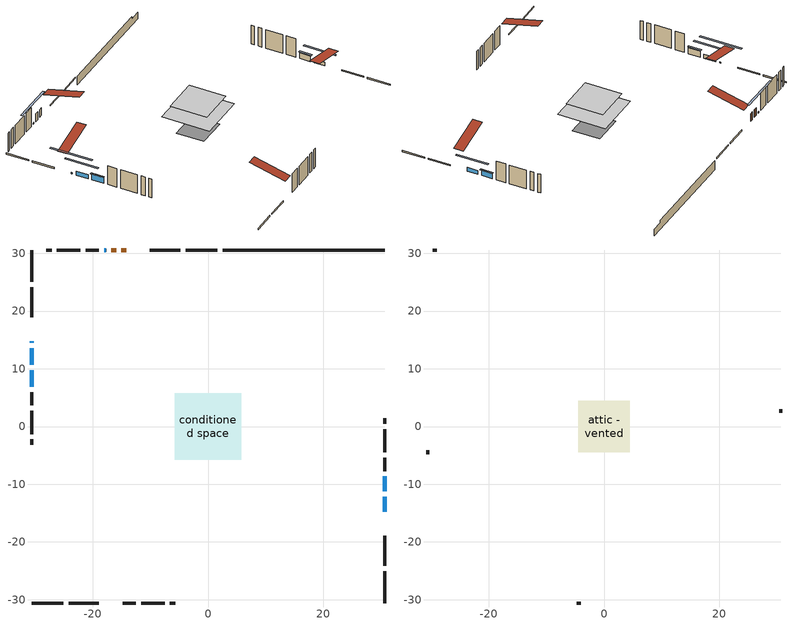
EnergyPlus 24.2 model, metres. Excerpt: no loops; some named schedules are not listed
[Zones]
conditioned space
 floor outside (Floor1 construction): -2.53,-2.53 -2.53,2.53 2.53,2.53 2.53,-2.53 z0.46
 floor adiabatic (AdiabaticFloorConstruction): -5.76,-5.76 -5.76,5.76 5.76,5.76 5.76,-5.76 z2.9
 floor foundation (Slab1 construction): -3.66,-3.35 -3.66,3.35 3.66,3.35 3.66,-3.35 z-1.85
 wall outside (RimJoist1 construction): 1.6,30.57 -3.89,30.57 / -30.57,-30.57 -25.08,-30.57 / -30.57,30.57 -30.57,25.08 / 30.57,-30.57 30.57,-25.08 z0.46:0.76
 wall outside (RimJoist2 construction): -4.82,30.57 -10.07,30.57 / -24.15,-30.57 -18.9,-30.57 / -30.57,24.15 -30.57,18.9 / 30.57,-24.15 30.57,-18.9 z0.46:0.76
 wall outside (AdiabaticWallConstruction 1): -14.19,30.57 -15,30.57 / -15.93,30.57 -16.74,30.57 z0.46:2.49
 wall outside (AdiabaticWallConstruction): 30.57,-14.78 30.57,-12.17 z0.46:1.42; -17.66,30.57 -17.97,30.57 / -30.57,14.79 -30.57,14.48 z0.46:0.8; -30.57,13.55 -30.57,10.67 z0.46:1.52; 30.57,-11.24 30.57,-8.64 z0.46:1.89; -30.57,9.74 -30.57,6.88 z0.46:2.04
 wall outside (Wall1 construction): -18.9,30.57 -21.18,30.57 / -14.78,-30.57 -12.5,-30.57 / -30.57,5.95 -30.57,3.67 / 30.57,-7.71 30.57,-5.43 z0.46:5.34
 wall outside (Wall2 construction): -22.11,30.57 -26.17,30.57 / -11.57,-30.57 -7.51,-30.57 / -30.57,2.74 -30.57,-1.32 / 30.57,-4.5 30.57,-0.44 z0.46:5.34
 wall outside (Wall3 construction): -27.1,30.57 -28.03,30.57 / -6.58,-30.57 -5.65,-30.57 / -30.57,-2.25 -30.57,-3.18 / 30.57,0.49 30.57,1.42 z0.46:5.34
 wall foundation (FoundationWall1 construction): 2.53,30.57,-1.85 2.53,30.57,0.46 27.77,30.57,0.46 27.77,30.57,-0.2 30.57,30.57,-0.2 30.57,30.57,-1.85
 window (WindowConstruction): 30.57,-14.78 30.57,-12.17 z0.46:1.42
 window (WindowConstruction 4): -17.67,30.57 -17.97,30.57 z0.46:0.79
 window (WindowConstruction 5): -30.57,14.78 -30.57,14.48 z0.46:0.79
 window (WindowConstruction 1): -30.57,13.55 -30.57,10.67 z0.46:1.52
 window (WindowConstruction 2): 30.57,-11.24 30.57,-8.64 z0.46:1.89
 window (WindowConstruction 3): -30.57,9.74 -30.57,6.88 z0.46:2.04
 door (Door): -14.19,30.57 -15,30.57 z0.46:2.49
 door (Door 1): -15.93,30.57 -16.74,30.57 z0.46:2.49
 ceiling adiabatic (AdiabaticFloorConstruction): 5.76,-5.76 5.76,5.76 -5.76,5.76 -5.76,-5.76 z2.9
attic - vented
 floor to conditioned space (Floor2 construction Reversed): -4.45,-4.45 -4.45,4.45 4.45,4.45 4.45,-4.45 z5.34
 wall outside (Wall4 construction): -28.96,30.57 -29.64,30.57 / -4.72,-30.57 -4.04,-30.57 / -30.57,-4.11 -30.57,-4.79 / 30.57,2.35 30.57,3.03 z0.46:5.34
 roof outside (Roof1 construction): -13.26,30.57,5.34 -13.26,21.81,7.53 -11,21.81,7.53 -11,30.57,5.34; -15.71,-30.57,5.34 -15.71,-21.81,7.53 -17.97,-21.81,7.53 -17.97,-30.57,5.34; -30.57,15.71,5.34 -21.81,15.71,7.53 -21.81,17.97,7.53 -30.57,17.97,5.34; 30.57,-15.71,5.34 21.81,-15.71,7.53 21.81,-17.97,7.53 30.57,-17.97,5.34
shading: 30.57,-9.58 30.57,-17.37 30.98,-17.37 30.98,-9.58 z4.01; -22.94,30.57 -12.7,30.57 -12.7,30.98 -22.94,30.98 z5.76; -30.57,9.51 -30.57,19.75 -30.98,19.75 -30.98,9.51 z5.76; -30.57,8.08 -30.57,16.14 -30.98,16.14 -30.98,8.08 z4.11; 30.57,-8.44 30.57,-11.44 30.98,-11.44 30.98,-8.44 z2.09; -30.57,6.68 -30.57,9.94 -30.98,9.94 -30.98,6.68 z2.24
[Building]
Building 1: Terrain=Suburbs
[Site:Location]
Ottawa Intl AP_ON: Latitude {deg}=45.32; Longitude {deg}=-75.67; Time Zone {hr}=-5; Elevation {m}=115; Keep Site Location Information=Yes
[Site:GroundTemperature:Shallow]
1.18808, -1.19398, -1.38475, -0.254337, 4.28362, 8.80044, 12.7163, 15.1969, 15.4076, 13.3901, 9.57408, 5.19582
[Site:WaterMainsTemperature]
Calculation Method=Schedule; Temperature Schedule=mains temperature schedule
[Material] Roughness=Rough; Thermal Absorptance=0.9
Name | Thickness {m} | Conductivity {W/m-K} | Density {kg/m3} | Specific Heat {J/kg-K} | Solar Absorptance | Visible Absorptance
asphalt or fiberglass shingles | 0.00635 | 0.162714 | 1121.4 | 1465.45 | 0.4 | 0.4
ceiling loosefill ins | 0.169333 | 0.0480833 | 16.02 | 1046.75 | 0.7 | 0.7
ceiling stud and cavity | 0.1397 | 0.146649 | 65.682 | 1177.47 | 0.7 | 0.7
concrete 4.0 in. | 0.1016 | 1.803125 | 2242.8 | 837.4 | 0.7 | 0.7
concrete 8.0 in. | 0.2032 | 1.803125 | 2242.8 | 837.4 | 0.7 | 0.7
door material | 0.04445 | 0.053851 | 512.64 | 1214.23 | 0.7 | 0.7
door material 1 | 0.04445 | 0.188738 | 512.64 | 1214.23 | 0.7 | 0.7
exterior vertical ins | 0.0457286 | 0.029427 | 32.04 | 1214.23 | 0.7 | 0.7
floor covering | 0.0127 | 0.0433444 | 54.468 | 1339.84 | 0.6 | 0.6
floor rigid ins | 0.051816 | 0.029427 | 32.04 | 1214.23 | 0.7 | 0.7
floor rigid ins 1; wall rigid ins | 0.512978 | 0.029427 | 32.04 | 1214.23 | 0.7 | 0.7
floor stud and cavity | 0.1397 | 0.0853829 | 92.3553 | 1139.71 | 0.7 | 0.7
floor stud and cavity 1 | 0.1397 | 1.75129 | 37.0049 | 1207.88 | 0.7 | 0.7
furniture material conditioned space 1 | 0.1524 | 0.115458 | 640.8 | 1214.23 | 0.6 | 0.6
gypsum board | 0.0127 | 0.160291 | 801 | 837.4 | 0.6 | 0.6
gypsum board 1 | 0.0127 | 0.160291 | 801 | 837.4 | 0.7 | 0.7
osb sheathing 0.5 in. | 0.0127 | 0.115458 | 512.64 | 1214.23 | 0.7 | 0.7
osb sheathing 0.75 in. | 0.01905 | 0.115458 | 512.64 | 1214.23 | 0.7 | 0.7
osb sheathing 2.0 in. | 0.0508 | 0.115458 | 512.64 | 1214.23 | 0.7 | 0.7
rim joist stud and cavity | 0.0508 | 0.0451784 | 125.044 | 1163.47 | 0.6 | 0.6
rim joist stud and cavity 1 | 0.0508 | 0.029095 | 125.044 | 1163.47 | 0.6 | 0.6
wall stud and cavity | 0.1397 | 0.117713 | 139.0536 | 1170.24 | 0.7 | 0.7
wall stud and cavity 1 | 0.1397 | 0.115992 | 139.0536 | 1170.24 | 0.7 | 0.7
wall stud and cavity 2 | 0.1397 | 0.105644 | 139.0536 | 1170.24 | 0.7 | 0.7
wall stud and cavity 3 | 0.0889 | 6.9971 | 50.32683 | 1063.81 | 0.6 | 0.6
wall stud and cavity 4 | 0.0889 | 0.380278 | 52.3479 | 1209.89 | 0.7 | 0.7
wall stud and cavity 5 | 0.0889 | 0.391764 | 83.0341 | 1211.67 | 0.7 | 0.7
wood siding | 0.0254 | 0.102417 | 544.68 | 1172.36 | 0.4 | 0.4
wood siding 1 | 0.00254 | 0.102417 | 544.68 | 1172.36 | 0.4 | 0.4
wood siding 2; wood siding 3; wood siding 4 | 0.0254 | 0.102417 | 544.68 | 1172.36 | 0.7 | 0.7
[WindowMaterial:SimpleGlazingSystem]
Name | U-Factor {W/m2-K} | Solar Heat Gain Coefficient
WindowMaterial | 3.304596 | 0.64
WindowMaterial 1 | 3.30346 | 0.65
WindowMaterial 2 | 3.30005 | 0.68
WindowMaterial 3 | 3.298918 | 0.68
WindowMaterial 4 | 2.67945 | 0.43
[Construction]
AdiabaticFloorConstruction: floor stud and cavity 1, floor rigid ins 1, osb sheathing 0.75 in., floor covering
AdiabaticWallConstruction: wood siding 3, wall rigid ins, wall stud and cavity 4, gypsum board
AdiabaticWallConstruction 1: wood siding 4, wall rigid ins, wall stud and cavity 4, gypsum board
Door: door material
Door 1: door material 1
Floor1 construction: floor stud and cavity, floor rigid ins, osb sheathing 0.75 in., floor covering
Floor2 construction Reversed: gypsum board, ceiling stud and cavity, ceiling loosefill ins
FoundationWall1 construction: concrete 8.0 in., gypsum board 1
furniture construction conditioned space 1: furniture material conditioned space 1
PartitionWallConstruction: gypsum board, wall stud and cavity 5, gypsum board
RimJoist1 construction: wood siding 2, osb sheathing 2.0 in., rim joist stud and cavity
RimJoist2 construction: wood siding 2, osb sheathing 2.0 in., rim joist stud and cavity 1
Roof1 construction: asphalt or fiberglass shingles
Slab1 construction: concrete 4.0 in.
Wall1 construction: wood siding, osb sheathing 0.5 in., wall stud and cavity, gypsum board
Wall2 construction: wood siding, osb sheathing 0.5 in., wall stud and cavity 1, gypsum board
Wall3 construction: wood siding, osb sheathing 0.5 in., wall stud and cavity 2, gypsum board
Wall4 construction: wood siding 1, wall stud and cavity 3
WindowConstruction: WindowMaterial
WindowConstruction 1: WindowMaterial 1
WindowConstruction 2: WindowMaterial 2
WindowConstruction 3: WindowMaterial 3
WindowConstruction 4; WindowConstruction 5: WindowMaterial 4
[Zone] Multiplier=1; Part of Total Floor Area=Yes
Name | Volume {m3}
attic - vented | 28.4158
conditioned space | 453.1
[Space]
Name | Zone | Volume {m3}
attic - vented 1 | attic - vented | 28.4158
conditioned space 1 | conditioned space | 453.1
[ZoneInfiltration:EffectiveLeakageArea]
infil attic - vented 1: Zone or Space=attic - vented 1; Schedule=Always On Discrete; Effective Air Leakage Area {cm2}=3328.84; Stack Coefficient=0.000491375; Wind Coefficient=1.49771e-05
[ZoneMixing]
whole house fan mix: Zone or Space=attic - vented; Schedule=Always On Continuous; Design Flow Rate Calculation Method=Flow/Zone; Design Flow Rate {m3/s}=0; Source Zone or Space=conditioned space
[SurfaceProperty:ExposedFoundationPerimeter]
Slab1: Exposed Perimeter Calculation Method=TotalExposedPerimeter; Total Exposed Perimeter {m}=28.043
[InternalMass] Zone or ZoneList=conditioned space; Space or SpaceList=conditioned space 1
Name | Construction | Surface Area {m2}
furniture mass conditioned space 1 | furniture construction conditioned space 1 | 82.8762
partition wall mass | PartitionWallConstruction | 207.19
[Lights]
interior lighting: Zone or ZoneList or Space or SpaceList=conditioned space 1; Schedule=interior lighting schedule; Design Level Calculation Method=LightingLevel; Lighting Level {W}=343.2; Return Air Fraction=0; Fraction Radiant=0.6; Fraction Visible=0.2; Fraction Replaceable=1
[People]
occupants: Zone or ZoneList or Space or SpaceList=conditioned space 1; Number of People Schedule=occupants schedule; Number of People Calculation Method=People; Number of People=3; Fraction Radiant=0.314171; Sensible Heat Fraction=0.56303; Activity Level Schedule=occupants activity schedule; Carbon Dioxide Generation Rate {m3/s-W}=0; Enable ASHRAE 55 Comfort Warnings=No; Mean Radiant Temperature Calculation Type=EnclosureAveraged
[ElectricEquipment] Zone or ZoneList or Space or SpaceList=conditioned space 1; Design Level Calculation Method=EquipmentLevel
Name | Schedule | Design Level {W} | Fraction Latent | Fraction Radiant | Fraction Lost
clothes dryer | clothes dryer schedule | 140.772 | 0.015 | 0.081 | 0.85
clothes washer | clothes washer schedule | 32.1985 | 0.03 | 0.162 | 0.7
cooking range | cooking range schedule | 215.147 | 0.08 | 0.432 | 0.2
dishwasher | dishwasher schedule | 66.8632 | 0.3 | 0.18 | 0.4
fridge | fridge schedule | 72.9452 | 0 | 0.6 | 0
mech vent house fan | mech vent house fan schedule | 0.95 | 0 | 0 | 1
mech vent house fan cfis | mech vent house fan cfis schedule | 0 | 0 | 0 | 0
misc plug loads | misc plug loads schedule | 494.7 | 0.045 | 0.513 | 0.1
whole house fan | Always On Discrete | 0 | 0 | 0 | 1
[OtherEquipment] Zone or ZoneList or Space or SpaceList=conditioned space 1; Design Level Calculation Method=EquipmentLevel
Name | Fuel Type | Schedule | Design Level {W} | Fraction Latent | Fraction Radiant | Fraction Lost
clothes dryer 1 | Electricity | clothes dryer schedule | 0 | 0.015 | 0.081 | 0.85
cooking range 1 | Electricity | cooking range schedule | 0 | 0.08 | 0.432 | 0.2
general water use latent | None | general water use schedule | 62.594 | 1 | 0 | 0
general water use sensible | None | general water use schedule | -61.6891 | 0 | 0.6 | 0
mech vent house fan latent load | None | Always On Discrete | 0 | 1 | 0 | 0
mech vent house fan sensible load | None | Always On Discrete | 0 | 0 | 0 | 0
water heater energy adjustment1 | NaturalGas | Always On Discrete | 0.01 | 0 | 0 | 1
[ZoneInfiltration:DesignFlowRate] Zone or ZoneList or Space or SpaceList=conditioned space 1; Schedule=Always On Discrete; Design Flow Rate Calculation Method=Flow/Zone; Design Flow Rate {m3/s}=0
infil flow; natural vent flow; whole house fan flow
[AvailabilityManager:Scheduled]
central ac and furnace airloop Availability Manager: Schedule=Always On Discrete
[Foundation:Kiva]
Foundation Kiva 1: Initial Indoor Air Temperature {C}=18; Wall Height Above Grade {m}=0.459974; Wall Depth Below Slab {m}=0.2032; Custom Block Material Name 1=exterior vertical ins; Custom Block Depth 1 {m}=2.30999; Custom Block X Position 1 {m}=0.2159; Custom Block Z Position 1 {m}=0
[Foundation:Kiva:Settings]
Soil Conductivity {W/m-K}=0.849921; Soil Density {kg/m3}=1842.3; Soil Specific Heat {J/kg-K}=418.7; Ground Solar Absorptivity=0.9; Ground Thermal Absorptivity=0.9; Ground Surface Roughness {m}=0.03; Far-Field Width {m}=40; Deep-Ground Boundary Condition=ZeroFlux; Deep-Ground Depth {m}=40; Minimum Cell Dimension {m}=0.2; Maximum Cell Growth Coefficient=3; Simulation Timestep=Timestep
[Exterior:Lights]
exterior lighting: Schedule=exterior lighting schedule; Design Level {W}=75.6
[EnergyManagementSystem:GlobalVariable]
central_ac_and_furnace_airloop_Fan_RTF
infil_program_Qfan
infil_program_Qinf
natural_vent_program_Qnv
natural_vent_program_Qwhf
[EnergyManagementSystem:Sensor]
Name | Output:Variable or Output:Meter Index Key | Output:Variable or Output:Meter
airflow_gain | infil flow | Infiltration Sensible Heat Gain Energy
airflow_gain_1 | natural vent flow | Infiltration Sensible Heat Gain Energy
airflow_gain_2 | whole house fan flow | Infiltration Sensible Heat Gain Energy
airflow_loss | infil flow | Infiltration Sensible Heat Loss Energy
airflow_loss_1 | natural vent flow | Infiltration Sensible Heat Loss Energy
airflow_loss_2 | whole house fan flow | Infiltration Sensible Heat Loss Energy
clg_load_cond |  | Cooling:EnergyTransfer:Zone:CONDITIONED SPACE
clg_sp_s; clg_sp_s_1 | cooling setpoint | Schedule Value
clothes_dryer_exhaust_0_sch_s | clothes dryer exhaust 0 schedule | Schedule Value
cool_season | cooling season schedule | Schedule Value
htg_load_cond |  | Heating:EnergyTransfer:Zone:CONDITIONED SPACE
htg_sp_s; htg_sp_s_1 | heating setpoint | Schedule Value
ig_ee_conv | clothes dryer | Electric Equipment Convective Heating Energy
ig_ee_conv_2 | cooking range | Electric Equipment Convective Heating Energy
ig_ee_conv_4 | fridge | Electric Equipment Convective Heating Energy
ig_ee_conv_5 | misc plug loads | Electric Equipment Convective Heating Energy
ig_ee_conv_6 | whole house fan | Electric Equipment Convective Heating Energy
ig_ee_rad | clothes dryer | Electric Equipment Radiant Heating Energy
ig_ee_rad_2 | cooking range | Electric Equipment Radiant Heating Energy
ig_ee_rad_4 | fridge | Electric Equipment Radiant Heating Energy
ig_ee_rad_5 | misc plug loads | Electric Equipment Radiant Heating Energy
ig_ee_rad_6 | whole house fan | Electric Equipment Radiant Heating Energy
ig_lgt_conv | interior lighting | Lights Convective Heating Energy
ig_lgt_rad | interior lighting | Lights Radiant Heating Energy
ig_lgt_vis | interior lighting | Lights Visible Radiation Heating Energy
ig_oe_conv | clothes dryer 1 | Other Equipment Convective Heating Energy
ig_oe_conv_1 | cooking range 1 | Other Equipment Convective Heating Energy
ig_oe_conv_2 | general water use latent | Other Equipment Convective Heating Energy
ig_oe_conv_3 | general water use sensible | Other Equipment Convective Heating Energy
ig_oe_conv_4 | water heater energy adjustment1 | Other Equipment Convective Heating Energy
ig_oe_rad | clothes dryer 1 | Other Equipment Radiant Heating Energy
ig_oe_rad_1 | cooking range 1 | Other Equipment Radiant Heating Energy
ig_oe_rad_2 | general water use latent | Other Equipment Radiant Heating Energy
ig_oe_rad_3 | general water use sensible | Other Equipment Radiant Heating Energy
ig_oe_rad_4 | water heater energy adjustment1 | Other Equipment Radiant Heating Energy
ig_ppl_conv | occupants | People Convective Heating Energy
ig_ppl_rad | occupants | People Radiant Heating Energy
im_conv | furniture mass conditioned space 1 | Surface Inside Face Convection Heat Gain Energy
im_conv_1 | partition wall mass | Surface Inside Face Convection Heat Gain Energy
im_ig | furniture mass conditioned space 1 | Surface Inside Face Internal Gains Radiation Heat Gain Energy
im_ig_1 | partition wall mass | Surface Inside Face Internal Gains Radiation Heat Gain Energy
im_lgt | furniture mass conditioned space 1 | Surface Inside Face Lights Radiation Heat Gain Energy
im_lgt_1 | partition wall mass | Surface Inside Face Lights Radiation Heat Gain Energy
im_sol | furniture mass conditioned space 1 | Surface Inside Face Solar Radiation Heat Gain Energy
im_sol_1 | partition wall mass | Surface Inside Face Solar Radiation Heat Gain Energy
im_surf | furniture mass conditioned space 1 | Surface Inside Face Net Surface Thermal Radiation Heat Gain Energy
im_surf_1 | partition wall mass | Surface Inside Face Net Surface Thermal Radiation Heat Gain Energy
mv_conv | mech vent house fan | Electric Equipment Convective Heating Energy
mv_conv_1 | mech vent house fan cfis | Electric Equipment Convective Heating Energy
mv_conv_2 | mech vent house fan latent load | Other Equipment Convective Heating Energy
mv_conv_3 | mech vent house fan sensible load | Other Equipment Convective Heating Energy
mv_rad | mech vent house fan | Electric Equipment Radiant Heating Energy
mv_rad_1 | mech vent house fan cfis | Electric Equipment Radiant Heating Energy
mv_rad_2 | mech vent house fan latent load | Other Equipment Radiant Heating Energy
mv_rad_3 | mech vent house fan sensible load | Other Equipment Radiant Heating Energy
natural_vent_s | natural vent schedule | Schedule Value
out_pb_s |  | Site Outdoor Air Barometric Pressure
out_wt_s |  | Site Outdoor Air Humidity Ratio
site_vw_s |  | Site Wind Speed
ss_back_out | Window1 | Surface Window Shortwave from Zone Back Out Window Heat Transfer Rate
ss_back_out_1 | Window11 | Surface Window Shortwave from Zone Back Out Window Heat Transfer Rate
ss_back_out_2 | Window12 | Surface Window Shortwave from Zone Back Out Window Heat Transfer Rate
ss_back_out_3 | Window4 | Surface Window Shortwave from Zone Back Out Window Heat Transfer Rate
ss_back_out_4 | Window7 | Surface Window Shortwave from Zone Back Out Window Heat Transfer Rate
ss_back_out_5 | Window9 | Surface Window Shortwave from Zone Back Out Window Heat Transfer Rate
ss_conv | Door1 | Surface Inside Face Convection Heat Gain Energy
ss_conv_1 | Door2 | Surface Inside Face Convection Heat Gain Energy
ss_conv_2 | Window1 | Surface Inside Face Convection Heat Gain Energy
ss_conv_3 | Window11 | Surface Inside Face Convection Heat Gain Energy
ss_conv_4 | Window12 | Surface Inside Face Convection Heat Gain Energy
ss_conv_5 | Window4 | Surface Inside Face Convection Heat Gain Energy
ss_conv_6 | Window7 | Surface Inside Face Convection Heat Gain Energy
ss_conv_7 | Window9 | Surface Inside Face Convection Heat Gain Energy
ss_ig | Door1 | Surface Inside Face Internal Gains Radiation Heat Gain Energy
ss_ig_1 | Door2 | Surface Inside Face Internal Gains Radiation Heat Gain Energy
ss_ig_2 | Window1 | Surface Inside Face Internal Gains Radiation Heat Gain Energy
ss_ig_3 | Window11 | Surface Inside Face Internal Gains Radiation Heat Gain Energy
ss_ig_4 | Window12 | Surface Inside Face Internal Gains Radiation Heat Gain Energy
ss_ig_5 | Window4 | Surface Inside Face Internal Gains Radiation Heat Gain Energy
ss_ig_6 | Window7 | Surface Inside Face Internal Gains Radiation Heat Gain Energy
ss_ig_7 | Window9 | Surface Inside Face Internal Gains Radiation Heat Gain Energy
ss_lgt | Door1 | Surface Inside Face Lights Radiation Heat Gain Energy
ss_lgt_1 | Door2 | Surface Inside Face Lights Radiation Heat Gain Energy
ss_sol | Door1 | Surface Inside Face Solar Radiation Heat Gain Energy
ss_sol_1 | Door2 | Surface Inside Face Solar Radiation Heat Gain Energy
ss_surf | Door1 | Surface Inside Face Net Surface Thermal Radiation Heat Gain Energy
ss_surf_1 | Door2 | Surface Inside Face Net Surface Thermal Radiation Heat Gain Energy
ss_surf_2 | Window1 | Surface Inside Face Net Surface Thermal Radiation Heat Gain Energy
ss_surf_3 | Window11 | Surface Inside Face Net Surface Thermal Radiation Heat Gain Energy
ss_surf_4 | Window12 | Surface Inside Face Net Surface Thermal Radiation Heat Gain Energy
ss_surf_5 | Window4 | Surface Inside Face Net Surface Thermal Radiation Heat Gain Energy
ss_surf_6 | Window7 | Surface Inside Face Net Surface Thermal Radiation Heat Gain Energy
ss_surf_7 | Window9 | Surface Inside Face Net Surface Thermal Radiation Heat Gain Energy
ss_trans_in | Window1 | Surface Window Transmitted Solar Radiation Rate
ss_trans_in_1 | Window11 | Surface Window Transmitted Solar Radiation Rate
ss_trans_in_2 | Window12 | Surface Window Transmitted Solar Radiation Rate
ss_trans_in_3 | Window4 | Surface Window Transmitted Solar Radiation Rate
ss_trans_in_4 | Window7 | Surface Window Transmitted Solar Radiation Rate
ss_trans_in_5 | Window9 | Surface Window Transmitted Solar Radiation Rate
ss_trans_out | Window1 | Surface Inside Face Initial Transmitted Diffuse Transmitted Out Window Solar Radiation Rate
ss_trans_out_1 | Window11 | Surface Inside Face Initial Transmitted Diffuse Transmitted Out Window Solar Radiation Rate
ss_trans_out_2 | Window12 | Surface Inside Face Initial Transmitted Diffuse Transmitted Out Window Solar Radiation Rate
ss_trans_out_3 | Window4 | Surface Inside Face Initial Transmitted Diffuse Transmitted Out Window Solar Radiation Rate
ss_trans_out_4 | Window7 | Surface Inside Face Initial Transmitted Diffuse Transmitted Out Window Solar Radiation Rate
ss_trans_out_5 | Window9 | Surface Inside Face Initial Transmitted Diffuse Transmitted Out Window Solar Radiation Rate
s_conv | Floor1 | Surface Inside Face Convection Heat Gain Energy
s_conv_1 | Floor2 | Surface Inside Face Convection Heat Gain Energy
s_conv_10 | RimJoist2:180 | Surface Inside Face Convection Heat Gain Energy
s_conv_11 | RimJoist2:270 | Surface Inside Face Convection Heat Gain Energy
s_conv_12 | RimJoist2:90 | Surface Inside Face Convection Heat Gain Energy
s_conv_13 | Slab1 | Surface Inside Face Convection Heat Gain Energy
s_conv_14 | Wall1:0 | Surface Inside Face Convection Heat Gain Energy
s_conv_15 | Wall1:180 | Surface Inside Face Convection Heat Gain Energy
s_conv_16 | Wall1:270 | Surface Inside Face Convection Heat Gain Energy
s_conv_17 | Wall1:90 | Surface Inside Face Convection Heat Gain Energy
s_conv_18 | Wall2:0 | Surface Inside Face Convection Heat Gain Energy
s_conv_19 | Wall2:180 | Surface Inside Face Convection Heat Gain Energy
s_conv_2 | FoundationWall1 | Surface Inside Face Convection Heat Gain Energy
s_conv_20 | Wall2:270 | Surface Inside Face Convection Heat Gain Energy
s_conv_21 | Wall2:90 | Surface Inside Face Convection Heat Gain Energy
s_conv_22 | Wall3:0 | Surface Inside Face Convection Heat Gain Energy
s_conv_23 | Wall3:180 | Surface Inside Face Convection Heat Gain Energy
s_conv_24 | Wall3:270 | Surface Inside Face Convection Heat Gain Energy
s_conv_25 | Wall3:90 | Surface Inside Face Convection Heat Gain Energy
s_conv_3 | inferred conditioned ceiling | Surface Inside Face Convection Heat Gain Energy
s_conv_4 | inferred conditioned floor | Surface Inside Face Convection Heat Gain Energy
s_conv_5 | RimJoist1:0 | Surface Inside Face Convection Heat Gain Energy
s_conv_6 | RimJoist1:180 | Surface Inside Face Convection Heat Gain Energy
s_conv_7 | RimJoist1:270 | Surface Inside Face Convection Heat Gain Energy
s_conv_8 | RimJoist1:90 | Surface Inside Face Convection Heat Gain Energy
s_conv_9 | RimJoist2:0 | Surface Inside Face Convection Heat Gain Energy
s_ig | Floor1 | Surface Inside Face Internal Gains Radiation Heat Gain Energy
s_ig_1 | Floor2 | Surface Inside Face Internal Gains Radiation Heat Gain Energy
s_ig_10 | RimJoist2:180 | Surface Inside Face Internal Gains Radiation Heat Gain Energy
s_ig_11 | RimJoist2:270 | Surface Inside Face Internal Gains Radiation Heat Gain Energy
s_ig_12 | RimJoist2:90 | Surface Inside Face Internal Gains Radiation Heat Gain Energy
s_ig_13 | Slab1 | Surface Inside Face Internal Gains Radiation Heat Gain Energy
s_ig_14 | Wall1:0 | Surface Inside Face Internal Gains Radiation Heat Gain Energy
s_ig_15 | Wall1:180 | Surface Inside Face Internal Gains Radiation Heat Gain Energy
s_ig_16 | Wall1:270 | Surface Inside Face Internal Gains Radiation Heat Gain Energy
s_ig_17 | Wall1:90 | Surface Inside Face Internal Gains Radiation Heat Gain Energy
s_ig_18 | Wall2:0 | Surface Inside Face Internal Gains Radiation Heat Gain Energy
s_ig_19 | Wall2:180 | Surface Inside Face Internal Gains Radiation Heat Gain Energy
s_ig_2 | FoundationWall1 | Surface Inside Face Internal Gains Radiation Heat Gain Energy
s_ig_20 | Wall2:270 | Surface Inside Face Internal Gains Radiation Heat Gain Energy
s_ig_21 | Wall2:90 | Surface Inside Face Internal Gains Radiation Heat Gain Energy
s_ig_22 | Wall3:0 | Surface Inside Face Internal Gains Radiation Heat Gain Energy
s_ig_23 | Wall3:180 | Surface Inside Face Internal Gains Radiation Heat Gain Energy
s_ig_24 | Wall3:270 | Surface Inside Face Internal Gains Radiation Heat Gain Energy
s_ig_25 | Wall3:90 | Surface Inside Face Internal Gains Radiation Heat Gain Energy
s_ig_3 | inferred conditioned ceiling | Surface Inside Face Internal Gains Radiation Heat Gain Energy
s_ig_4 | inferred conditioned floor | Surface Inside Face Internal Gains Radiation Heat Gain Energy
s_ig_5 | RimJoist1:0 | Surface Inside Face Internal Gains Radiation Heat Gain Energy
s_ig_6 | RimJoist1:180 | Surface Inside Face Internal Gains Radiation Heat Gain Energy
s_ig_7 | RimJoist1:270 | Surface Inside Face Internal Gains Radiation Heat Gain Energy
s_ig_8 | RimJoist1:90 | Surface Inside Face Internal Gains Radiation Heat Gain Energy
s_ig_9 | RimJoist2:0 | Surface Inside Face Internal Gains Radiation Heat Gain Energy
